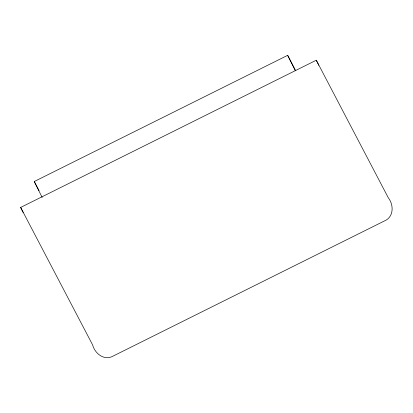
<?xml version="1.0" encoding="UTF-8"?>
<svg xmlns="http://www.w3.org/2000/svg" width="413" height="413" viewBox="0 0 413 413"><rect width="100%" height="100%" fill="white"/><g stroke="black" fill="none" stroke-linecap="round" stroke-linejoin="round"><path stroke-width="0.62" d="M42.172 197.46L34.258 181.519L287.66 55.327L295.729 70.742M20.65 207.44L316.281 60.215L388.261 197.713C393.945 204.92 393.914 217.109 384.379 220.986L113.368 355.944C104.535 361.189 94.928 353.74 92.631 344.938L20.65 207.44L23.195 212.561M34.258 181.519L39.039 190.656M316.281 60.215L318.826 65.337M287.66 55.327L295.29 70.7"/></g></svg>
